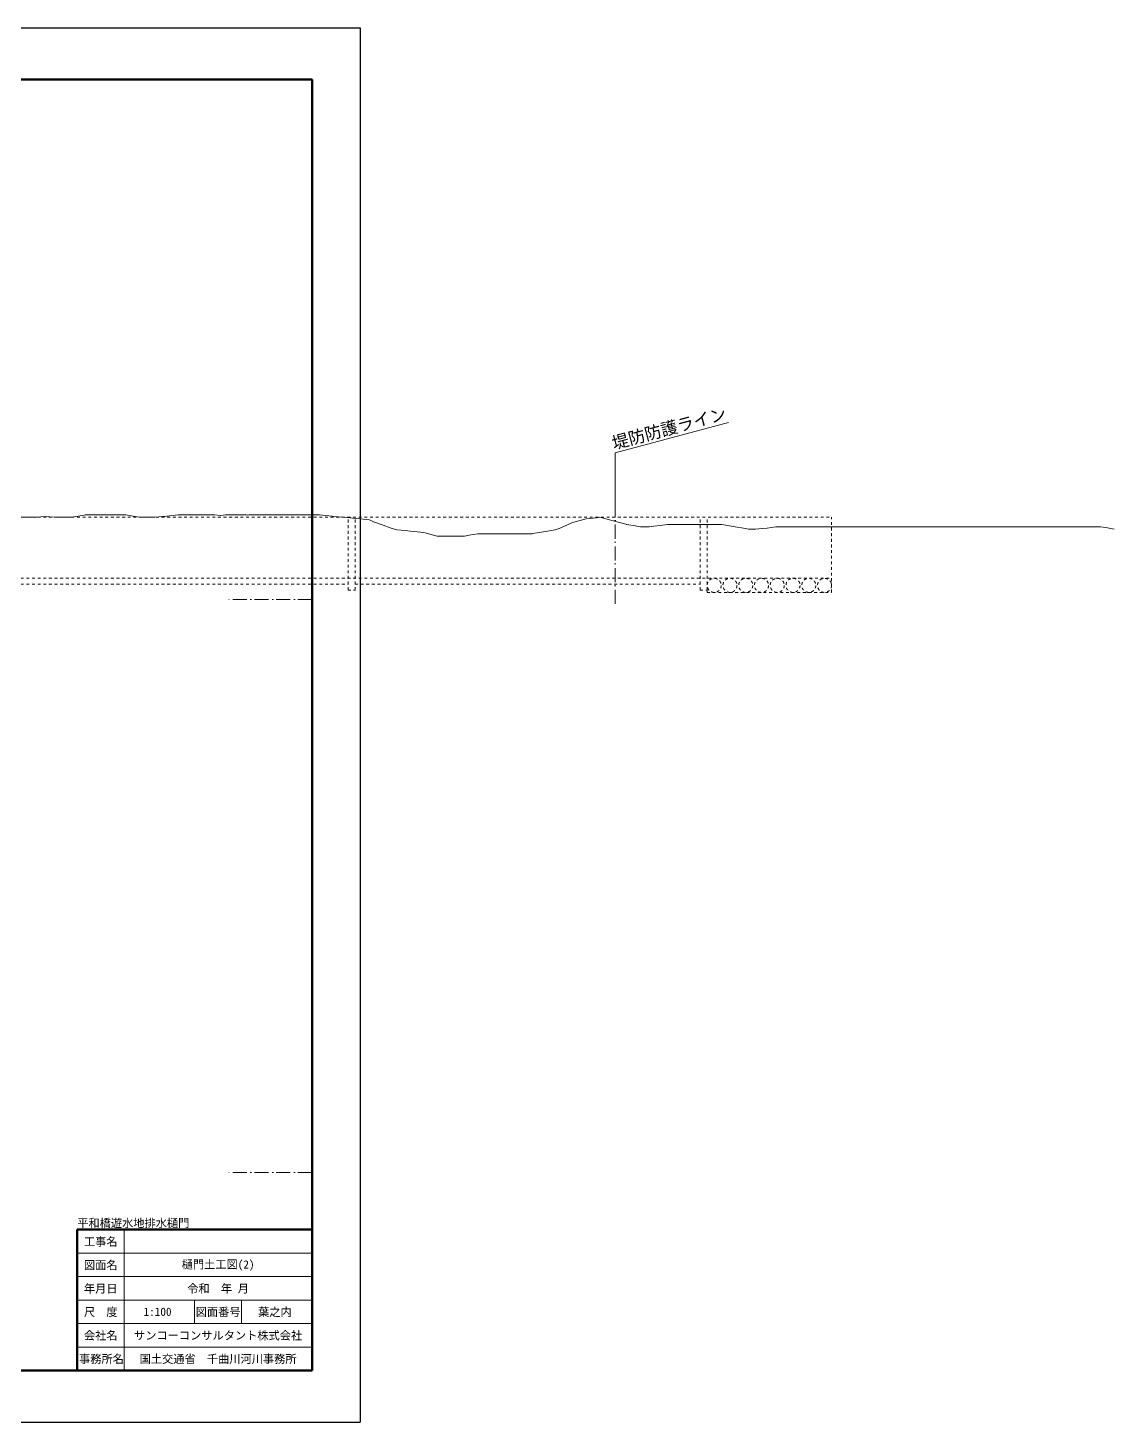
# Model space of a CAD drawing. Header units: millimetres. Extents: x 604133 to 1296463, y 247237 to 595748.
# Drawn here: x 785585 to 831860, y 247237 to 306637 of the extents above; entities that cross this region are included whole.
import ezdxf
from ezdxf.enums import TextEntityAlignment as Align

# ---------------------------------------------------------------- set-up
doc = ezdxf.new("R2010")
doc.units = ezdxf.units.MM
doc.header["$LTSCALE"] = 100
doc.linetypes.add('SXF_一点短鎖線', pattern=[9.25, 6, -1.5, 0.25, -1.5])
doc.linetypes.add('SXF_跳び破線', pattern=[12, 6, -6])
doc.layers.get('Defpoints').update_dxf_attribs({"color": 153})
for name, color, linetype, lineweight in [('D-BGD', 7, 'Continuous', 13), ('D-BMK', 2, 'SXF_一点短鎖線', 13), ('D-BYP-STR3', 2, 'Continuous', 13), ('D-STR-TXT', 7, 'Continuous', 13), ('D-TTL', 2, 'Continuous', 140), ('D-TTL-FRAM', 2, 'Continuous', 50), ('D-TTL-LINE', 7, 'Continuous', 13), ('D-TTL-TXT', 7, 'Continuous', 13)]:
    doc.layers.add(name, color=color, linetype=linetype, lineweight=lineweight)
doc.styles.add('MS ゴシック', font='MS Gothic.ttf')

msp = doc.modelspace()

# ---------------------------------------------------------------- linework, layer by layer
at = {"layer": 'D-BGD', "linetype": 'Continuous', "lineweight": 13, "elevation": 354000}
msp.add_lwpolyline([(831861.2, 285285.5), (831501.6, 285347.8), (831284.5, 285385.5), (831123.9, 285385.5), (830707.8, 285385.5), (830145.5, 285385.5), (830131.1, 285385.5), (830127.2, 285385.5), (830120.5, 285385.5), (829761, 285385.5), (829554.4, 285385.5), (829117.1, 285385.5), (828977.7, 285385.5), (828789.4, 285385.5), (828401, 285385.5), (828113.7, 285385.5), (827824.3, 285385.5), (827433.3, 285385.5), (827247.6, 285385.5), (827110.3, 285385.5), (826831.3, 285385.5), (826670.9, 285385.5), (826465.1, 285385.5), (826106.9, 285385.5), (826094.2, 285385.5), (826077.2, 285385.5), (825517.5, 285385.5), (825103.4, 285385.5), (824940.8, 285385.5), (824721, 285385.5), (824364.1, 285385.5), (824100, 285385.5), (823787.4, 285385.5), (823364.9, 285385.5), (823210.7, 285385.5), (823096.6, 285385.5), (822634, 285385.5), (822093.2, 285385.5), (822057.3, 285385.5), (822008.8, 285385.5), (821480.6, 285385.5), (821089.8, 285385.5), (820903.9, 285385.5), (820652.7, 285385.5), (820327.2, 285385.5), (820086.4, 285385.5), (819750.5, 285385.5), (819296.5, 285385.5), (819173.8, 285385.5), (819140.7, 285385.5), (819083, 285385.5), (818774.5, 285385.5), (818597.1, 285385.5), (818079.6, 285385.5), (818020.4, 285385.5), (817940.4, 285385.5), (817443.7, 285385.5), (817076.2, 285321.7), (816867, 285306.3), (816584.3, 285285.5), (816290.3, 285285.5), (816072.8, 285323.2), (815713.6, 285385.5), (815228.2, 285469.6), (815136.9, 285478.7), (815069.4, 285485.5), (814560.2, 285485.5), (814066, 285485.5), (813983.5, 285485.5), (813872.1, 285485.5), (813406.8, 285485.5), (813062.6, 285485.5), (812830.1, 285485.5), (812515.9, 285431), (812253.4, 285404.8), (812059.2, 285385.5), (811816.3, 285385.5), (811676.7, 285385.5), (811450.1, 285424.8), (811100, 285485.5), (811083.9, 285485.5), (811055.8, 285493.1), (810523.3, 285638.5), (810052.4, 285767.1), (809946.6, 285785.5), (809803.7, 285760.7), (809369.9, 285717.5), (809049, 285629.8), (808793.2, 285560), (808447.6, 285405.6), (808216.5, 285302.5), (808045.6, 285255.8), (807639.8, 285185.5), (807091.4, 285090.4), (807063.1, 285085.5), (807055.5, 285085.5), (807042.2, 285085.5), (806689.3, 285085.5), (806486.4, 285085.5), (806038.8, 285085.5), (805909.7, 285085.5), (805735.3, 285085.5), (805333, 285085.5), (805035.4, 285085.5), (804756.3, 285085.5), (804379.2, 285020.1), (804179.6, 284985.5), (804032, 284985.5), (803602.9, 284985.5), (803028.6, 284985.5), (803026.2, 284985.7), (803023.1, 284986.6), (802449.5, 285143.2), (802025.2, 285185.5), (801872.8, 285200.7), (801666.9, 285221.2), (801296.1, 285258.1), (801021.8, 285333), (800719.4, 285445.7), (800310.8, 285598), (800142.7, 285673.1), (800018.4, 285685.5), (799566, 285730.5), (799015, 285785.5), (798989.3, 285785.5), (798954.7, 285791.5), (798412.6, 285845.5), (798011.6, 285885.5), (797900, 285885.5), (797835.9, 285885.5), (797533.8, 285885.5), (797259.2, 285885.5), (797167.6, 285885.5), (797008.2, 285885.5), (796682.5, 285885.5), (796242.5, 285885.5), (796105.8, 285885.5), (796068.9, 285885.5), (796004.8, 285885.5), (795702.7, 285885.5), (795529.1, 285885.5), (795001.3, 285885.5), (794952.4, 285880.6), (794886.3, 285885.5), (794375.7, 285885.5), (793997.9, 285885.5), (793799, 285865.6), (793530.2, 285885.5), (793222.3, 285885.5), (792994.5, 285885.5), (792645.6, 285885.5), (792174.1, 285885.5), (792068.9, 285885.5), (791991.1, 285885.5), (791492.2, 285835.7), (790987.7, 285785.5), (790915.5, 285785.5), (790818, 285785.5), (790338.8, 285785.5), (789984.3, 285846.9), (789762.1, 285885.5), (789461.8, 285885.5), (789185.4, 285885.5), (788980.9, 285885.5), (788608.7, 285885.5), (788105.7, 285885.5), (788032, 285885.5), (787977.5, 285876), (787455.3, 285785.5), (786974.1, 285785.5), (786878.6, 285785.5), (786749.6, 285785.5), (786301.9, 285818.5), (785970.7, 285785.5), (785725.2, 285785.5), (785393.5, 285785.5)], dxfattribs=at)
at = {"layer": 'D-BMK', "linetype": 'SXF_一点短鎖線'}
for p, q in [((810597.2, 286397.8, 354000), (810597.2, 281968.1, 354000)), ((797688.5, 282285.5, 354000), (794011.6, 282285.5, 354000)), ((797688.5, 257864.5, 354000), (794011.6, 257864.5, 354000))]:
    msp.add_line(p, q, dxfattribs=at)
at = {"layer": 'D-BYP-STR3', "linetype": 'SXF_跳び破線', "ltscale": 0.2}
for p, q in [((779522.9, 285785.5, 354000), (819822.9, 285785.5, 354000)), ((799222.9, 282685.5, 354000), (799222.9, 285785.5, 354000)), ((799522.9, 282685.5, 354000), (799522.9, 285785.5, 354000)), ((814222.9, 282685.5, 354000), (814222.9, 285785.5, 354000)), ((814522.9, 282685.5, 354000), (814522.9, 285785.5, 354000)), ((819822.9, 282585.5, 354000), (819822.9, 285785.5, 354000)), ((779522.9, 283185.5, 354000), (819822.9, 283185.5, 354000)), ((779522.9, 282935.5, 354000), (799222.9, 282935.5, 354000)), ((799522.9, 282935.5, 354000), (814222.9, 282935.5, 354000)), ((799222.9, 282685.5, 354000), (799522.9, 282685.5, 354000)), ((814222.9, 282685.5, 354000), (814522.9, 282685.5, 354000)), ((814522.9, 282585.5, 354000), (814522.9, 282685.5, 354000)), ((814522.9, 282585.5, 354000), (819822.9, 282585.5, 354000))]:
    msp.add_line(p, q, dxfattribs=at)
for centre in [(814822.9, 282885.5, 354000), (815494.4, 282885.5, 354000), (816165.8, 282885.5, 354000), (816837.2, 282885.5, 354000), (817508.6, 282885.5, 354000), (818180.1, 282885.5, 354000), (818851.5, 282885.5, 354000), (819522.9, 282885.5, 354000)]:
    msp.add_circle(centre, 300, dxfattribs=at)
at = {"layer": 'D-STR-TXT'}
for p, q in [((810597.2, 288527.4, 354000), (815426.8, 289821.5, 354000)), ((810597.2, 286397.8, 354000), (810597.2, 288527.4, 354000))]:
    msp.add_line(p, q, dxfattribs=at)
at = {"layer": 'D-TTL'}
for p, q in [((717688.5, 304436.9, 354000), (797688.5, 304436.9, 354000)), ((797688.5, 304436.9, 354000), (797688.5, 249436.9, 354000)), ((717688.5, 249436.9, 354000), (797688.5, 249436.9, 354000))]:
    msp.add_line(p, q, dxfattribs=at)
at = {"layer": 'D-TTL-FRAM'}
for p, q in [((787688.5, 249436.9, 354000), (787688.5, 255436.9, 354000)), ((787688.5, 255436.9, 354000), (797688.5, 255436.9, 354000))]:
    msp.add_line(p, q, dxfattribs=at)
at = {"layer": 'D-TTL-LINE'}
for p, q in [((789688.5, 249436.9, 354000), (789688.5, 255436.9, 354000)), ((787688.5, 254436.9, 354000), (797688.5, 254436.9, 354000)), ((787688.5, 253436.9, 354000), (797688.5, 253436.9, 354000)), ((787688.5, 252436.9, 354000), (797688.5, 252436.9, 354000)), ((792688.5, 251436.9, 354000), (792688.5, 252436.9, 354000)), ((794688.5, 251436.9, 354000), (794688.5, 252436.9, 354000)), ((787688.5, 251436.9, 354000), (797688.5, 251436.9, 354000)), ((787688.5, 250436.9, 354000), (797688.5, 250436.9, 354000))]:
    msp.add_line(p, q, dxfattribs=at)
at = {"layer": 'Defpoints', "color": 1}
for p, q in [((715638.5, 306636.9, 354000), (799738.5, 306636.9, 354000)), ((799738.5, 306636.9, 354000), (799738.5, 247236.9, 354000)), ((715638.5, 247236.9, 354000), (799738.5, 247236.9, 354000))]:
    msp.add_line(p, q, dxfattribs=at)

# ---------------------------------------------------------------- texts
at = {"layer": 'D-STR-TXT', "style": 'MS ゴシック'}
msp.add_text('堤防防護ライン', height=525, rotation=15, dxfattribs=at).set_placement((813012, 289174.5, 677860), align=Align.BOTTOM_CENTER)
at = {"layer": 'D-TTL-TXT', "style": 'MS ゴシック'}
msp.add_text('平和橋遊水地排水樋門', height=350, dxfattribs=at).set_placement((787688.5, 255436.9, 354000), align=Align.BOTTOM_LEFT)
for s, p in [('工事名', (788688.5, 254936.9, 354000)), ('図面名', (788688.5, 253936.9, 354000)), ('樋門土工図(2)', (793688.5, 253936.9, 354000)), ('年月日', (788688.5, 252936.9, 354000)), ('令和  年 月', (793688.5, 252936.9, 354000)), ('尺\u3000度', (788688.5, 251936.9, 354000)), ('1:100', (791108.3, 251936.9, 354000)), ('図面番号', (793688.5, 251936.9, 354000)), ('葉之内', (796108.3, 251936.9, 354000)), ('会社名', (788688.5, 250936.9, 354000)), ('サンコーコンサルタント株式会社', (793688.5, 250936.9, 354000)), ('事務所名', (788720.6, 249936.9, 354000)), ('国土交通省\u3000千曲川河川事務所', (793688.5, 249936.9, 354000))]:
    msp.add_text(s, height=350, dxfattribs=at).set_placement(p, align=Align.MIDDLE)

doc.saveas('drawing.dxf')
